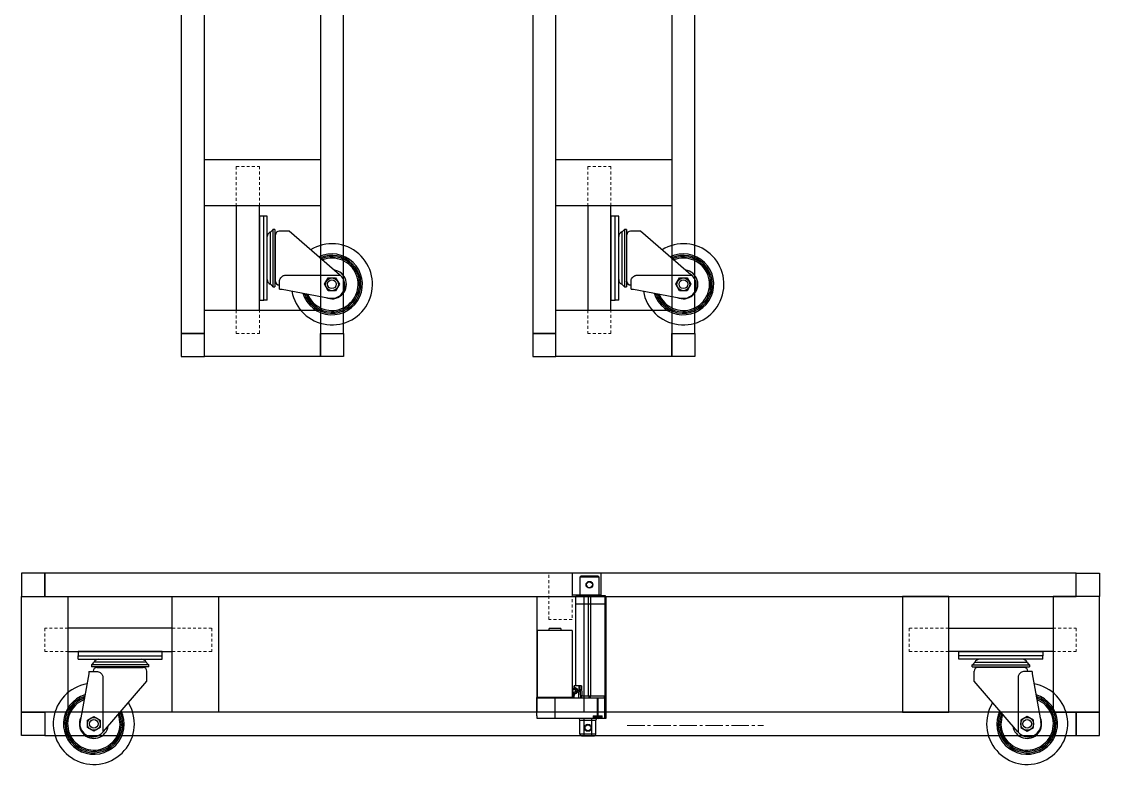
# Model space of a CAD drawing. Header units: inches. Extents: x 4 to 211, y 30 to 478.
# Drawn here: x 114.55 to 161.05, y 366.07 to 398.12 of the extents above; entities that cross this region are included whole.
import ezdxf

# ---------------------------------------------------------------- set-up
doc = ezdxf.new("R2010")
doc.units = ezdxf.units.IN
doc.header["$MEASUREMENT"] = 0
doc.linetypes.add('CENTER2', pattern=[1.125, 0.75, -0.125, 0.125, -0.125])
doc.linetypes.add('HIDDEN2', pattern=[0.1875, 0.125, -0.0625])
doc.layers.add('CENTERLINE', color=6, linetype='CENTER2', lineweight=13)
doc.layers.add('HIDDEN', color=1, linetype='HIDDEN2', lineweight=13)
doc.layers.add('CONSTRUCTION', color=3, linetype='Continuous')
doc.layers.add('OBJECT', color=7, linetype='Continuous')

msp = doc.modelspace()

# ---------------------------------------------------------------- linework, layer by layer
at = {"ltscale": 0.008386}
for p, q in [((125.00429, 386.10072), (125.00429, 389.72572)), ((125.15229, 389.72572), (125.00429, 389.72572)), ((125.15229, 386.10072), (125.15229, 389.72572)), ((140.16408, 386.10072), (140.16408, 389.72572)), ((140.31208, 389.72572), (140.16408, 389.72572)), ((140.31208, 386.10072), (140.31208, 389.72572)), ((125.15229, 386.10072), (125.00429, 386.10072)), ((140.31208, 386.10072), (140.16408, 386.10072)), ((116.98735, 370.60999), (116.98735, 370.75799)), ((116.98735, 370.75799), (120.61235, 370.75799)), ((116.98735, 370.60999), (120.61235, 370.60999)), ((120.61235, 370.60999), (120.61235, 370.75799)), ((158.61622, 370.75799), (154.99122, 370.75799)), ((154.99122, 370.60999), (154.99122, 370.75799)), ((158.61622, 370.60999), (154.99122, 370.60999)), ((158.61622, 370.60999), (158.61622, 370.75799))]:
    msp.add_line(p, q, dxfattribs=at)
at = {"ltscale": 0.005526}
for p, q in [((125.28113, 389.04126), (125.28113, 386.78517)), ((125.39629, 389.14922), (125.39629, 386.67722)), ((125.48529, 389.14922), (125.39629, 389.14922)), ((125.48529, 389.14922), (125.48529, 386.67722)), ((140.44092, 389.04126), (140.44092, 386.78517)), ((140.55608, 389.14922), (140.55608, 386.67722)), ((140.64508, 389.14922), (140.55608, 389.14922)), ((140.64508, 389.14922), (140.64508, 386.67722)), ((125.39629, 386.67722), (125.48529, 386.67722)), ((140.55608, 386.67722), (140.64508, 386.67722)), ((120.03585, 370.36599), (117.56385, 370.36599)), ((117.56385, 370.36599), (117.56385, 370.27699)), ((120.03585, 370.27699), (117.56385, 370.27699)), ((119.9279, 370.48115), (117.6718, 370.48115)), ((120.03585, 370.27699), (120.03585, 370.36599)), ((155.56772, 370.36599), (158.03972, 370.36599)), ((155.56772, 370.27699), (155.56772, 370.36599)), ((155.56772, 370.27699), (158.03972, 370.27699)), ((155.67567, 370.48115), (157.93177, 370.48115)), ((158.03972, 370.36599), (158.03972, 370.27699))]:
    msp.add_line(p, q, dxfattribs=at)
at = {"ltscale": 0.011317}
for p, q in [((125.50345, 386.91093), (125.50345, 388.9155)), ((126.10016, 389.07122), (125.66629, 389.07122)), ((128.26523, 387.19577), (126.10016, 389.07122)), ((140.66324, 386.91093), (140.66324, 388.9155)), ((141.25995, 389.07122), (140.82608, 389.07122)), ((143.42502, 387.19577), (141.25995, 389.07122)), ((125.68629, 386.94781), (125.69175, 386.9843)), ((125.68629, 386.56822), (125.68629, 386.94781)), ((125.69175, 386.9843), (125.70736, 387.02248)), ((125.70736, 387.02248), (125.73184, 387.06043)), ((125.73184, 387.06043), (125.76504, 387.09721)), ((125.76504, 387.09721), (125.79423, 387.12166)), ((125.79423, 387.12166), (125.82812, 387.1432)), ((125.82812, 387.1432), (125.85602, 387.15615)), ((125.85602, 387.15615), (125.88625, 387.16573)), ((125.88625, 387.16573), (125.91097, 387.17021)), ((125.91097, 387.17021), (125.93629, 387.17176)), ((125.93629, 387.17176), (128.29674, 387.17176)), ((128.29674, 387.17176), (128.26523, 387.19577)), ((140.84608, 386.94781), (140.85154, 386.9843)), ((140.84608, 386.56822), (140.84608, 386.94781)), ((140.85154, 386.9843), (140.86716, 387.02248)), ((140.86716, 387.02248), (140.89163, 387.06043)), ((140.89163, 387.06043), (140.92483, 387.09721)), ((140.92483, 387.09721), (140.95402, 387.12166)), ((140.95402, 387.12166), (140.98791, 387.1432)), ((140.98791, 387.1432), (141.01581, 387.15615)), ((141.01581, 387.15615), (141.04604, 387.16573)), ((141.04604, 387.16573), (141.07076, 387.17021)), ((141.07076, 387.17021), (141.09608, 387.17176)), ((141.09608, 387.17176), (143.45653, 387.17176)), ((143.45653, 387.17176), (143.42502, 387.19577)), ((125.66629, 386.75522), (125.68629, 386.75522)), ((125.68629, 386.56822), (125.78829, 386.56822)), ((125.78829, 386.56822), (127.83973, 386.188)), ((140.82608, 386.75522), (140.84608, 386.75522)), ((140.84608, 386.56822), (140.94808, 386.56822)), ((140.94808, 386.56822), (142.99953, 386.188)), ((117.79757, 370.25883), (119.80213, 370.25883)), ((157.806, 370.25883), (155.80144, 370.25883)), ((117.45485, 369.97399), (117.07464, 367.92254)), ((117.45485, 370.07599), (117.83445, 370.07599)), ((117.45485, 370.07599), (117.45485, 369.97399)), ((117.64185, 370.09599), (117.64185, 370.07599)), ((117.83445, 370.07599), (117.87094, 370.07053)), ((117.87094, 370.07053), (117.90912, 370.05491)), ((117.90912, 370.05491), (117.94707, 370.03044)), ((117.94707, 370.03044), (117.98384, 369.99723)), ((117.98384, 369.99723), (118.0083, 369.96805)), ((118.0083, 369.96805), (118.02983, 369.93415)), ((118.02983, 369.93415), (118.04279, 369.90625)), ((118.04279, 369.90625), (118.05237, 369.87603)), ((118.05237, 369.87603), (118.05684, 369.8513)), ((118.05684, 369.8513), (118.0584, 369.82599)), ((118.0584, 369.82599), (118.0584, 367.46554)), ((119.95785, 369.66212), (119.95785, 370.09599)), ((155.64572, 369.66212), (155.64572, 370.09599)), ((157.54673, 369.8513), (157.54517, 369.82599)), ((157.54517, 369.82599), (157.54517, 367.46554)), ((157.5512, 369.87603), (157.54673, 369.8513)), ((157.56078, 369.90625), (157.5512, 369.87603)), ((157.57374, 369.93415), (157.56078, 369.90625)), ((157.59527, 369.96805), (157.57374, 369.93415)), ((157.61973, 369.99723), (157.59527, 369.96805)), ((157.6565, 370.03044), (157.61973, 369.99723)), ((157.69445, 370.05491), (157.6565, 370.03044)), ((157.73263, 370.07053), (157.69445, 370.05491)), ((157.76912, 370.07599), (157.73263, 370.07053)), ((158.14872, 370.07599), (157.76912, 370.07599)), ((157.96172, 370.09599), (157.96172, 370.07599)), ((158.14872, 370.07599), (158.14872, 369.97399)), ((158.14872, 369.97399), (158.52893, 367.92254)), ((118.08241, 367.49705), (119.95785, 369.66212)), ((157.52116, 367.49705), (155.64572, 369.66212)), ((118.0584, 367.46554), (118.08241, 367.49705)), ((157.54517, 367.46554), (157.52116, 367.49705))]:
    msp.add_line(p, q, dxfattribs=at)
at = {"ltscale": 0.001756}
for p, q in [((127.62078, 386.78322), (127.78128, 387.06122)), ((127.78128, 387.06122), (128.10229, 387.06122)), ((128.10229, 387.06122), (128.26279, 386.78322)), ((142.78057, 386.78322), (142.94107, 387.06122)), ((142.94107, 387.06122), (143.26208, 387.06122)), ((143.26208, 387.06122), (143.42258, 386.78322)), ((127.78128, 386.50522), (127.62078, 386.78322)), ((128.10229, 386.50522), (127.78128, 386.50522)), ((128.26279, 386.78322), (128.10229, 386.50522)), ((142.94107, 386.50522), (142.78057, 386.78322)), ((143.26208, 386.50522), (142.94107, 386.50522)), ((143.42258, 386.78322), (143.26208, 386.50522)), ((117.39185, 367.98099), (117.66985, 368.1415)), ((117.39185, 367.65999), (117.39185, 367.98099)), ((117.66985, 368.1415), (117.94785, 367.98099)), ((117.94785, 367.98099), (117.94785, 367.65999)), ((157.93372, 368.1415), (157.65572, 367.98099)), ((157.65572, 367.98099), (157.65572, 367.65999)), ((158.21172, 367.98099), (157.93372, 368.1415)), ((158.21172, 367.65999), (158.21172, 367.98099)), ((117.66985, 367.49948), (117.39185, 367.65999)), ((117.94785, 367.65999), (117.66985, 367.49948)), ((157.65572, 367.65999), (157.93372, 367.49948)), ((157.93372, 367.49948), (158.21172, 367.65999))]:
    msp.add_line(p, q, dxfattribs=at)
for centre, radius in [((127.94179, 386.78322), 0.278), ((127.94179, 386.78322), 0.1875), ((143.10158, 386.78322), 0.278), ((143.10158, 386.78322), 0.1875), ((117.66985, 367.82049), 0.278), ((117.66985, 367.82049), 0.1875), ((157.93372, 367.82049), 0.278), ((157.93372, 367.82049), 0.1875)]:
    msp.add_circle(centre, radius, dxfattribs=at)
at = {"ltscale": 0.005526}
for centre, radius, start, end in [((125.37279, 388.84072), 0.2205, 114.561589, 180), ((125.11816, 389.33051), 0.332, 299.398978, 326.902453), ((125.38629, 388.84072), 0.12955, 25.256867, 40.163966), ((140.53258, 388.84072), 0.2205, 114.561589, 180), ((140.27795, 389.33051), 0.332, 299.398978, 326.902453), ((140.54608, 388.84072), 0.12955, 25.256867, 40.163966), ((125.37279, 386.98572), 0.2205, 180, 245.438411), ((125.38629, 386.98572), 0.12955, 319.836034, 334.743133), ((140.53258, 386.98572), 0.2205, 180, 245.438411), ((140.54608, 386.98572), 0.12955, 319.836034, 334.743133), ((125.11816, 386.49592), 0.332, 33.097547, 60.601022), ((140.27795, 386.49592), 0.332, 33.097547, 60.601022), ((117.87235, 370.38949), 0.2205, 90, 155.438411), ((119.72735, 370.38949), 0.2205, 24.561589, 90), ((155.87622, 370.38949), 0.2205, 90, 155.438411), ((157.73122, 370.38949), 0.2205, 24.561589, 90), ((117.38256, 370.64412), 0.332, 303.097547, 330.601022), ((117.87235, 370.37599), 0.12955, 229.836034, 244.743133), ((119.72735, 370.37599), 0.12955, 295.256867, 310.163966), ((120.21714, 370.64412), 0.332, 209.398978, 236.902453), ((155.38643, 370.64412), 0.332, 303.097547, 330.601022), ((155.87622, 370.37599), 0.12955, 229.836034, 244.743133), ((157.73122, 370.37599), 0.12955, 295.256867, 310.163966), ((158.22101, 370.64412), 0.332, 209.398978, 236.902453)]:
    msp.add_arc(centre, radius, start, end, dxfattribs=at)
at = {"ltscale": 0.011317}
for centre, radius, start, end in [((125.66629, 388.90822), 0.163, 90, 177.439296), ((140.82608, 388.90822), 0.163, 90, 177.439296), ((125.66629, 386.91822), 0.163, 182.560704, 270), ((127.94179, 386.73862), 0.56, 259.5, 50.665502), ((140.82608, 386.91822), 0.163, 182.560704, 270), ((143.10158, 386.73862), 0.56, 259.5, 50.665502), ((117.80485, 370.09599), 0.163, 92.560704, 180), ((119.79485, 370.09599), 0.163, 0, 87.439296), ((155.80872, 370.09599), 0.163, 92.560704, 180), ((157.79872, 370.09599), 0.163, 0, 87.439296), ((117.62526, 367.82049), 0.56, 169.5, 320.665502), ((157.97831, 367.82049), 0.56, 219.334498, 10.5)]:
    msp.add_arc(centre, radius, start, end, dxfattribs=at)
at = {"ltscale": 0.012555}
for centre, radius, start, end in [((127.94179, 386.78322), 1.75, 189.685075, 121.690296), ((143.10158, 386.78322), 1.75, 189.685075, 121.690296), ((127.94179, 386.78322), 1.3125, 196.89173, 115.588287), ((127.94179, 386.78322), 1.25, 198.386442, 114.33589), ((127.94179, 386.78322), 1.19, 199.992923, 112.995893), ((143.10158, 386.78322), 1.3125, 196.89173, 115.588287), ((143.10158, 386.78322), 1.25, 198.386442, 114.33589), ((143.10158, 386.78322), 1.19, 199.992923, 112.995893), ((117.66985, 367.82049), 1.75, 99.685075, 31.690296), ((157.93372, 367.82049), 1.75, 148.309704, 80.314925), ((117.66985, 367.82049), 1.3125, 106.89173, 25.588287), ((117.66985, 367.82049), 1.25, 108.386442, 24.33589), ((117.66985, 367.82049), 1.19, 109.992923, 22.995893), ((157.93372, 367.82049), 1.3125, 154.411713, 73.10827), ((157.93372, 367.82049), 1.25, 155.66411, 71.613558), ((157.93372, 367.82049), 1.19, 157.004107, 70.007077)]:
    msp.add_arc(centre, radius, start, end, dxfattribs=at)
at = {"ltscale": 0.009699}
for centre, radius, start, end in [((127.94179, 386.78322), 1.19, 199.992923, 112.995893), ((127.94179, 386.78322), 1.13, 201.801551, 111.49544), ((143.10158, 386.78322), 1.19, 199.992923, 112.995893), ((143.10158, 386.78322), 1.13, 201.801551, 111.49544), ((127.94179, 386.78322), 0.625, 244.549799, 82.194961), ((143.10158, 386.78322), 0.625, 244.549799, 82.194961), ((117.66985, 367.82049), 1.19, 109.992923, 22.995893), ((117.66985, 367.82049), 1.13, 111.801551, 21.49544), ((157.93372, 367.82049), 1.19, 157.004107, 70.007077), ((157.93372, 367.82049), 1.13, 158.50456, 68.198449), ((117.66985, 367.82049), 0.625, 154.549799, 352.194961), ((157.93372, 367.82049), 0.625, 187.805039, 25.450201)]:
    msp.add_arc(centre, radius, start, end, dxfattribs=at)
at = {"ltscale": 0.003176}
for centre, start, end in [((127.94179, 386.78322), 40.523562, 58.010139), ((143.10158, 386.78322), 40.523562, 58.010139), ((117.66985, 367.82049), 310.523562, 328.010139), ((157.93372, 367.82049), 211.989861, 229.476438)]:
    msp.add_arc(centre, 0.53, start, end, dxfattribs=at)
at = {"layer": 'CENTERLINE'}
msp.add_line((140.68301, 367.75615), (146.55862, 367.75615), dxfattribs=at)
at = {"layer": 'CONSTRUCTION'}
for p, q in [((138.65179, 374.16049), (138.68179, 374.19049)), ((138.65179, 373.34049), (138.65179, 374.16049)), ((138.65179, 374.16049), (139.45179, 374.16049)), ((139.42179, 374.19049), (138.68179, 374.19049)), ((139.42179, 374.19049), (139.45179, 374.16049)), ((139.45179, 374.16049), (139.45179, 373.34049)), ((138.46679, 369.46249), (138.46679, 373.31049)), ((138.46679, 373.31049), (139.76179, 373.31049)), ((139.76179, 372.99049), (138.46679, 372.99049)), ((139.73179, 373.34049), (138.49679, 373.34049)), ((138.99545, 373.31049), (138.99545, 369.03249)), ((139.0926, 373.31049), (139.0926, 369.03249)), ((139.71225, 373.31049), (139.71225, 369.03249)), ((139.76179, 373.31049), (139.76179, 368.05249)), ((136.81179, 368.96249), (136.81179, 371.85249)), ((138.31179, 371.85249), (136.81179, 371.85249)), ((137.31179, 371.85249), (137.31179, 371.93049)), ((137.81179, 371.93049), (137.31179, 371.93049)), ((137.81179, 371.93049), (137.81179, 371.85249)), ((138.31179, 371.85249), (138.31179, 368.96249)), ((138.3235, 369.232), (138.32281, 369.25168)), ((138.3878, 369.36182), (138.39308, 369.46249)), ((138.70519, 369.46249), (138.39308, 369.46249)), ((138.39831, 369.46249), (138.39418, 369.36458)), ((138.43473, 369.37201), (138.44884, 369.37098)), ((138.59781, 369.46249), (138.58229, 368.93249)), ((138.63595, 369.46249), (138.66, 368.93249)), ((138.7016, 369.46249), (138.72112, 369.03249)), ((138.70519, 369.46249), (138.72772, 369.03249)), ((136.78179, 368.16849), (136.78179, 368.96249)), ((138.34179, 368.96249), (136.78179, 368.96249)), ((139.76179, 368.93249), (136.78179, 368.93249)), ((137.56179, 368.93249), (137.56179, 368.05249)), ((138.34179, 368.96249), (138.34179, 368.93249)), ((138.35779, 368.93249), (138.35779, 369.03249)), ((138.37054, 369.03249), (138.35779, 369.03249)), ((138.3653, 368.93249), (138.37601, 369.1368)), ((138.38435, 369.13139), (138.37596, 368.93249)), ((138.43067, 369.12164), (138.41656, 369.12267)), ((138.70026, 369.03249), (139.7125, 369.03249)), ((138.70026, 369.03249), (138.70479, 368.93249)), ((139.01957, 369.03249), (139.01957, 368.93249)), ((139.07846, 369.03249), (139.07846, 368.93249)), ((139.38072, 368.93249), (139.38072, 368.16849)), ((139.43375, 368.16849), (139.43375, 368.93249)), ((139.69179, 369.03249), (139.69179, 368.93249)), ((139.70321, 368.93249), (139.70321, 368.05249)), ((139.7125, 369.03249), (139.7125, 368.93249)), ((136.78179, 368.16849), (136.79958, 368.16849)), ((136.79901, 368.05249), (136.79901, 368.16849)), ((139.76179, 368.05249), (136.79901, 368.05249)), ((136.79958, 368.05249), (136.79958, 368.16849)), ((138.64179, 367.98249), (139.33179, 367.98249)), ((138.64179, 367.37249), (138.64179, 367.98249)), ((138.81679, 367.30249), (138.81679, 368.05249)), ((139.15679, 367.30249), (139.15679, 368.05249)), ((139.21425, 368.16849), (139.59611, 368.16849)), ((139.21425, 368.16849), (139.21425, 368.05249)), ((139.23925, 368.05249), (139.23925, 368.16849)), ((139.24179, 368.10249), (139.24179, 368.16849)), ((139.48179, 368.10249), (139.24179, 368.10249)), ((139.33179, 367.37249), (139.33179, 367.98249)), ((139.48179, 368.16849), (139.48179, 368.10249)), ((139.51931, 368.16849), (139.51931, 368.05249)), ((139.54408, 368.05249), (139.54408, 368.16849)), ((139.57843, 368.16849), (139.57843, 368.05249)), ((139.59611, 368.05249), (139.59611, 368.16849)), ((139.33179, 367.37249), (138.64179, 367.37249)), ((138.71179, 367.30249), (139.26179, 367.30249))]:
    msp.add_line(p, q, dxfattribs=at)
at = {"layer": 'CONSTRUCTION', "flags": 128}
for points in [[(139.08357, 373.34049), (139.08527, 373.33991), (139.0869, 373.33821), (139.0884, 373.33543), (139.08972, 373.3317), (139.0908, 373.32716), (139.09161, 373.32197), (139.0921, 373.31634), (139.09227, 373.31049)], [(139.70338, 373.34049), (139.70507, 373.33991), (139.70671, 373.33821), (139.70821, 373.33543), (139.70953, 373.3317), (139.71061, 373.32716), (139.71141, 373.32197), (139.71191, 373.31634), (139.71207, 373.31049)], [(138.33728, 369.24991), (138.34104, 369.27423), (138.35015, 369.29592), (138.36362, 369.31262), (138.37999, 369.32252), (138.39748, 369.32456), (138.41421, 369.3185), (138.42835, 369.30502), (138.43838, 369.28556), (138.44321, 369.26224), (138.44232, 369.23758), (138.43579, 369.21426), (138.42435, 369.1948), (138.40922, 369.18132), (138.39206, 369.17527), (138.37471, 369.1773), (138.35906, 369.18721), (138.34681, 369.20391), (138.33928, 369.22559), (138.33728, 369.24991)], [(138.41703, 369.12264), (138.43778, 369.12472), (138.45923, 369.13439), (138.47857, 369.15115), (138.49458, 369.17397), (138.50627, 369.20139), (138.51289, 369.2317), (138.51402, 369.26299), (138.50961, 369.2933), (138.49992, 369.32072), (138.48556, 369.34353), (138.46744, 369.3603), (138.44669, 369.36997), (138.4348, 369.37201)], [(138.44884, 369.37098), (138.46079, 369.36894), (138.48154, 369.35927), (138.49966, 369.3425), (138.51402, 369.31969), (138.52371, 369.29227), (138.52813, 369.26196), (138.52699, 369.23067), (138.52037, 369.20036), (138.50869, 369.17294), (138.49267, 369.15013), (138.47333, 369.13336), (138.45188, 369.12369), (138.43067, 369.12164)], [(138.50345, 369.16655), (138.52336, 369.18158), (138.53806, 369.20591), (138.5453, 369.23585), (138.544, 369.26683), (138.53433, 369.29415), (138.51779, 369.31363), (138.49688, 369.32232), (138.47479, 369.31888), (138.45488, 369.30386), (138.44018, 369.27952), (138.43293, 369.24958), (138.43424, 369.2186), (138.4439, 369.19129), (138.46045, 369.1718), (138.48136, 369.16312), (138.50345, 369.16655)]]:
    msp.add_lwpolyline(points, dxfattribs=at)
at = {"layer": 'CONSTRUCTION'}
for centre, radius in [((139.05179, 373.82049), 0.1475), ((139.05179, 373.82049), 0.1275), ((138.98679, 367.65249), 0.1525), ((138.98679, 367.65249), 0.1275)]:
    msp.add_circle(centre, radius, dxfattribs=at)
for centre, radius, start, end in [((138.49679, 373.31049), 0.03, 90, 180), ((139.07668, 373.31792), 0.08107, 163.83699, 185.259507), ((139.73179, 373.31049), 0.03, 360, 90), ((138.57179, 367.98249), 0.07, 360, 90), ((139.29179, 368.10249), 0.05, 180, 270), ((139.40179, 367.98249), 0.07, 90, 180), ((139.43179, 368.10249), 0.05, 270, 0), ((138.71179, 367.37249), 0.07, 180, 270), ((139.26179, 367.37249), 0.07, 270, 360)]:
    msp.add_arc(centre, radius, start, end, dxfattribs=at)
for points, knots in [([(138.41731, 369.12351), (138.41404, 369.12349), (138.40252, 369.12343), (138.38375, 369.13069), (138.36304, 369.14408), (138.34599, 369.16292), (138.33294, 369.1861), (138.32468, 369.21275), (138.32227, 369.23444), (138.32252, 369.24659), (138.32258, 369.24916)], [0, 0, 0, 0, 0.05800329, 0.20413674, 0.34765038, 0.49325771, 0.6442942, 0.80141693, 0.95796378, 1, 1, 1, 1]), ([(138.32258, 369.24916), (138.32299, 369.25502), (138.32411, 369.271), (138.3308, 369.29659), (138.34362, 369.32289), (138.36086, 369.34428), (138.38103, 369.36007), (138.40354, 369.36949), (138.42208, 369.37334), (138.43233, 369.37165), (138.43477, 369.37125)], [0, 0, 0, 0, 0.09060235, 0.24703169, 0.40642918, 0.55114282, 0.69091004, 0.8260338, 0.95860544, 1, 1, 1, 1]), ([(138.44839, 369.37084), (138.45555, 369.3698), (138.47019, 369.36768), (138.4902, 369.356), (138.50757, 369.33891), (138.52125, 369.31655), (138.53055, 369.29009), (138.53483, 369.26093), (138.5338, 369.23082), (138.52745, 369.20147), (138.51602, 369.1745), (138.49998, 369.15154), (138.48001, 369.13386), (138.45737, 369.12371), (138.43969, 369.12004), (138.43065, 369.122), (138.42929, 369.12229)], [0, 0, 0, 0, 0.06913761, 0.14120458, 0.21419361, 0.28914172, 0.36568045, 0.44296003, 0.52043667, 0.59815177, 0.67623656, 0.75481737, 0.83358314, 0.9113456, 0.98669663, 1, 1, 1, 1]), ([(138.52998, 369.21743), (138.53091, 369.22016), (138.53448, 369.23062), (138.53623, 369.24477), (138.53422, 369.25483), (138.53381, 369.25688)], [0, 0, 0, 0, 0.21923916, 0.84036149, 1, 1, 1, 1])]:
    msp.add_open_spline(points, degree=3, knots=knots, dxfattribs=at)
at = {"layer": 'HIDDEN'}
for points in [[(124.81679, 390.16515), (123.81679, 390.16515), (123.81679, 391.86944), (124.81679, 391.86944)], [(139.97658, 390.16515), (138.97658, 390.16515), (138.97658, 391.86944), (139.97658, 391.86944)], [(124.81679, 385.66515), (123.81679, 385.66515), (123.81679, 384.66515), (124.81679, 384.66515)], [(139.97658, 385.66515), (138.97658, 385.66515), (138.97658, 384.66515), (139.97658, 384.66515)], [(138.30179, 374.32049), (138.30179, 372.32049), (137.30179, 372.32049), (137.30179, 374.32049)], [(116.55179, 370.94549), (116.55179, 371.94549), (115.55179, 371.94549), (115.55179, 370.94549)], [(121.05179, 370.94549), (121.05179, 371.94549), (122.75608, 371.94549), (122.75608, 370.94549)], [(154.55179, 370.94549), (154.55179, 371.94549), (152.84749, 371.94549), (152.84749, 370.94549)], [(159.05179, 370.94549), (159.05179, 371.94549), (160.05179, 371.94549), (160.05179, 370.94549)]]:
    msp.add_lwpolyline(points, close=True, dxfattribs=at)
at = {"layer": 'OBJECT'}
for points in [[(121.44179, 384.66515), (122.44179, 384.66515), (122.44179, 429.16515), (121.44179, 429.16515)], [(127.44179, 384.66515), (128.44179, 384.66515), (128.44179, 429.16515), (127.44179, 429.16515)], [(136.60158, 384.66515), (137.60158, 384.66515), (137.60158, 429.16515), (136.60158, 429.16515)], [(142.60158, 384.66515), (143.60158, 384.66515), (143.60158, 429.16515), (142.60158, 429.16515)], [(122.44179, 390.16515), (122.44179, 392.16515), (127.44179, 392.16515), (127.44179, 390.16515)], [(137.60158, 390.16515), (137.60158, 392.16515), (142.60158, 392.16515), (142.60158, 390.16515)], [(124.81679, 390.16515), (123.81679, 390.16515), (123.81679, 385.66515), (124.81679, 385.66515)], [(139.97658, 390.16515), (138.97658, 390.16515), (138.97658, 385.66515), (139.97658, 385.66515)], [(125.00429, 389.72572), (124.81679, 389.72572), (124.81679, 386.10072), (125.00429, 386.10072)], [(140.16408, 389.72572), (139.97658, 389.72572), (139.97658, 386.10072), (140.16408, 386.10072)], [(122.44179, 385.66515), (127.44179, 385.66515), (127.44179, 383.66515), (122.44179, 383.66515)], [(137.60158, 385.66515), (142.60158, 385.66515), (142.60158, 383.66515), (137.60158, 383.66515)], [(122.44179, 384.66515), (121.44179, 384.66515), (121.44179, 383.66515), (122.44179, 383.66515)], [(127.44179, 384.66515), (128.44179, 384.66515), (128.44179, 383.66515), (127.44179, 383.66515)], [(137.60158, 384.66515), (136.60158, 384.66515), (136.60158, 383.66515), (137.60158, 383.66515)], [(142.60158, 384.66515), (143.60158, 384.66515), (143.60158, 383.66515), (142.60158, 383.66515)], [(115.55179, 373.32049), (115.55179, 374.32049), (114.55179, 374.32049), (114.55179, 373.32049)], [(115.55179, 374.32049), (115.55179, 373.32049), (160.05179, 373.32049), (160.05179, 374.32049)], [(138.30179, 374.32049), (138.30179, 373.38299), (139.55179, 373.38299), (139.55179, 374.32049)], [(160.05179, 373.32049), (160.05179, 374.32049), (161.05179, 374.32049), (161.05179, 373.32049)], [(116.55179, 373.32049), (116.55179, 368.32049), (114.55179, 368.32049), (114.55179, 373.32049)], [(121.05179, 373.32049), (123.05179, 373.32049), (123.05179, 368.32049), (121.05179, 368.32049)], [(138.80179, 373.32049), (138.80179, 368.32049), (136.80179, 368.32049), (136.80179, 373.32049)], [(154.55179, 373.32049), (152.55179, 373.32049), (152.55179, 368.32049), (154.55179, 368.32049)], [(159.05179, 373.32049), (159.05179, 368.32049), (161.05179, 368.32049), (161.05179, 373.32049)], [(121.05179, 370.94549), (121.05179, 371.94549), (116.55179, 371.94549), (116.55179, 370.94549)], [(154.55179, 370.94549), (154.55179, 371.94549), (159.05179, 371.94549), (159.05179, 370.94549)], [(120.61235, 370.75799), (120.61235, 370.94549), (116.98735, 370.94549), (116.98735, 370.75799)], [(154.99122, 370.75799), (154.99122, 370.94549), (158.61622, 370.94549), (158.61622, 370.75799)], [(115.55179, 368.32049), (115.55179, 367.32049), (114.55179, 367.32049), (114.55179, 368.32049)], [(115.55179, 368.32049), (115.55179, 367.32049), (160.05179, 367.32049), (160.05179, 368.32049)], [(160.05179, 368.32049), (160.05179, 367.32049), (161.05179, 367.32049), (161.05179, 368.32049)]]:
    msp.add_lwpolyline(points, close=True, dxfattribs=at)

doc.saveas('drawing.dxf')
